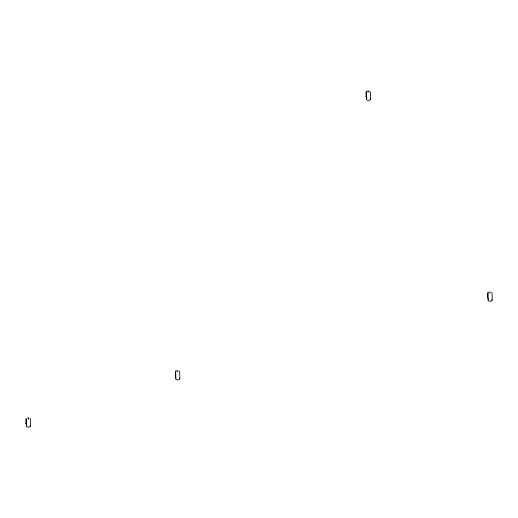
<?xml version="1.0" encoding="UTF-8"?>
<svg xmlns="http://www.w3.org/2000/svg" width="518" height="518" viewBox="0 0 518 518"><rect width="100%" height="100%" fill="white"/><g stroke="black" fill="none" stroke-linecap="round" stroke-linejoin="round"><path stroke-width="0.78" d="M27.111 417.845L27.318 418.143M176.709 371.238L176.547 370.655M367.236 91.026L367.333 91.913M488.817 291.938L489.024 292.547M26.386 418.939L26.379 425.887M177.603 370.506L177.603 370.506A0.868 0.647 -38 0 1 177.778 370.959L177.674 371.84M489.827 291.899L489.86 291.893A0.868 0.647 -38 0 1 490.093 292.269L490.047 293.097M487.606 292.735L487.606 297.662L488.241 298.485M26.541 424.391L25.926 423.802L26.133 423.154M175.926 377.175L175.356 376.133M366.997 97.682L366.051 96.983L366.498 96.167M488.215 292.715L488.085 299.974M368.233 90.883L368.266 90.857A0.868 0.647 -38 0 1 368.512 91.356L368.369 92.094M175.531 370.985L175.285 376.353M28.14 417.683L28.14 417.683A0.868 0.647 -38 0 1 28.386 418.175L28.283 419.062M366.524 91.207L366.025 91.835L366.025 96.749M28.451 418.881L28.561 418.958M369.658 91.239L370.506 92.068L370.519 99.294M178.917 370.843L179.765 371.671L179.785 378.898M491.608 292.359L492.081 293L492.1 300.207M29.908 418.266L30.381 418.913L30.394 426.113M366.504 92.159L366.504 99.061M175.764 371.762L175.764 378.664M25.9 418.673L25.9 423.575M491.932 299.611A2.02 1.165 0 0 1 490.157 301.256A2.02 1.165 0 0 1 488.202 299.676M179.616 378.302A2.02 1.165 0 0 1 177.836 379.947A2.02 1.165 0 0 1 175.887 378.367M30.225 425.518A2.02 1.165 0 0 1 28.186 427.162A2.02 1.165 0 0 1 26.748 425.317M370.072 98.439A2.02 1.165 0 0 1 369.923 100.013A2.02 1.165 0 0 1 367.197 100.058A2.02 1.165 0 0 1 366.873 98.498"/></g></svg>
